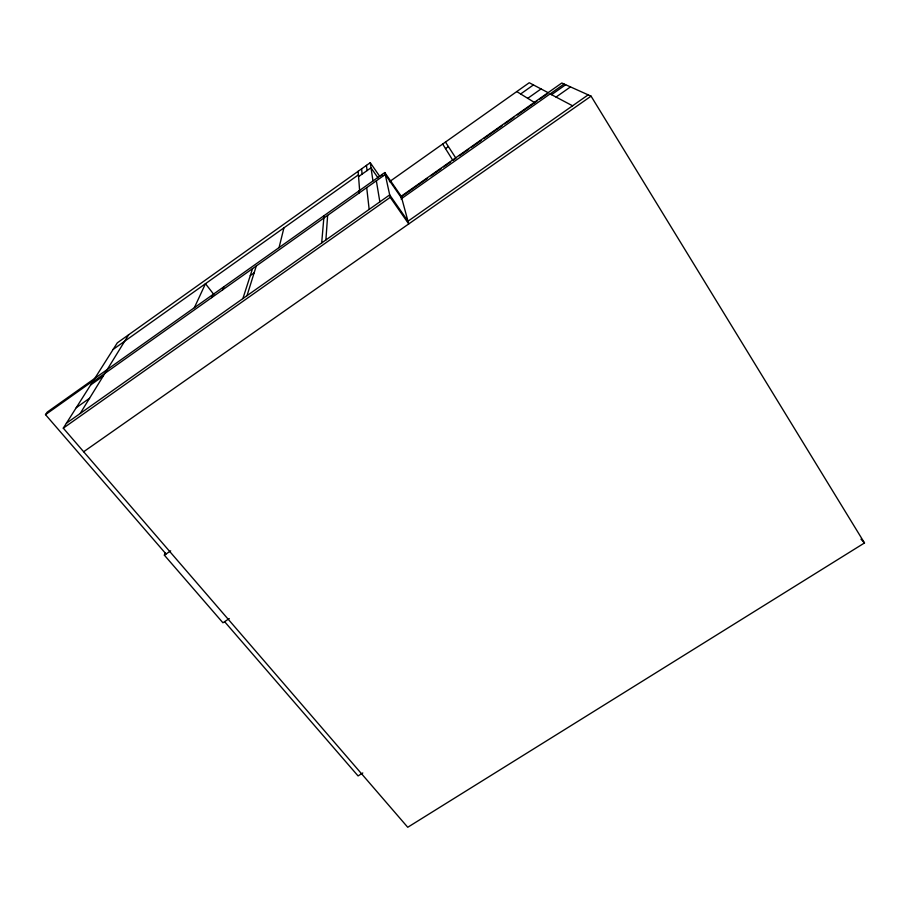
<?xml version="1.0" encoding="UTF-8"?>
<svg xmlns="http://www.w3.org/2000/svg" width="910" height="910" viewBox="0 0 910 910"><rect width="100%" height="100%" fill="white"/><g stroke="black" fill="none" stroke-linecap="round" stroke-linejoin="round"><path stroke-width="1.36" d="M325.894 239.956L327.634 215.363M321.685 242.936L324.028 215.681M279.063 247.6L283.931 227.853M247.008 295.682L256.267 265.993M229.274 618.561L222.927 622.781L164.357 555.157L165.029 553.007M242.879 298.594L252.525 268.643M222.745 289.767L223.974 286.695M211.643 297.65L212.974 294.499M194.353 307.716L205.478 283.704L213.861 294.499M80.182 413.504L128.629 334.789M400.855 196.492L561.8 83.003L591.068 96.153L864.5 542.952L407.737 827.27L63.291 428.155L117.288 342.865L370.245 162.685L379.834 176.506M166.064 553.997L45.5 414.641L47.263 412.093L384.816 172.547L401.208 196.242L408.726 223.928L390.231 197.345L384.816 172.547M113.124 349.44L358.415 174.834M358.563 176.654L370.996 167.793L378.025 177.905M45.5 414.641L93.332 380.698M92.319 382.291L385.237 174.504L401.799 198.425M90.636 384.964L103.262 376.001M250.284 275.582L254.118 272.863M389.469 181.704L529.256 82.73L548.582 92.911M76.247 407.691L89.567 398.262M520.657 93.969L533.431 84.926M445.513 148.614L448.391 146.578M66.385 423.252L389.696 194.899L407.987 221.198M527.743 98.337L541.04 88.941M63.291 428.155L390.231 197.345M400.832 197.083L427.416 178.337M430.885 175.892L441.293 168.555M443.602 166.928L450.541 162.037M459.413 155.769L468.684 149.24M471.005 147.602L481.435 140.242M483.756 138.616L502.309 125.534M504.618 123.897L513.9 117.367M517.369 114.91L537.059 101.033M539.368 99.406L547.433 93.719M401.037 198.949L564.098 84.038M551.54 94.685L565.667 84.732M556.044 97.063L570.479 86.905M407.498 221.551L588.178 94.845M83.652 451.747L591.068 96.153M164.357 555.157L170.693 550.846M362.794 772.954L358.074 775.934L224.599 621.666M550.084 93.912L572.572 105.787M516.766 91.569L534.761 102.659M860.985 539.186L864.5 542.952M445.468 142.051L455.933 158.226L452.85 160.399L442.67 144.03M382.132 174.447L382.53 176.415M376.353 180.806L379.845 201.849M370.245 162.685L372.963 180.954M366.434 165.393L367.083 170.579M366.707 187.642L369.164 209.391M361.6 168.839L362.112 174.117M358.153 171.296L359.621 190.429M358.858 190.963L359.018 193.102"/></g></svg>
